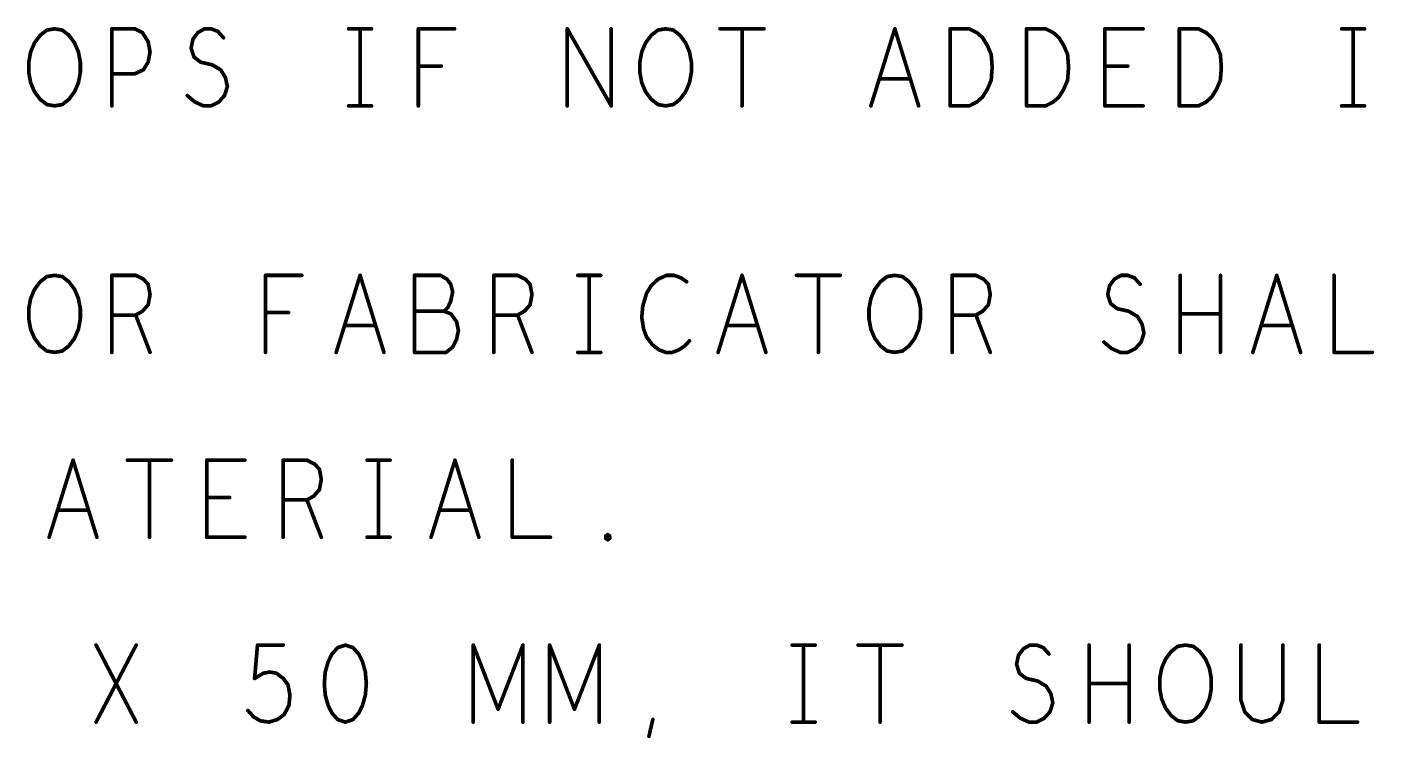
# Model space of a CAD drawing. Extents: x -18 to 16.1, y -6.6 to 15.5.
# Drawn here: x -11.736 to -9.549, y 8.502 to 9.656 of the extents above; entities that cross this region are included whole.
import ezdxf

# ---------------------------------------------------------------- set-up
doc = ezdxf.new("R2010")
doc.units = 0
doc.layers.get('0').update_dxf_attribs({"linetype": 'CONTINUOUS'})
doc.layers.add('FAB', color=13, linetype='CONTINUOUS')

# ---------------------------------------------------------------- blocks, each defined once
blk = doc.blocks.new('ROUND_1')
at = {"const_width": 0.003}
blk.add_lwpolyline([(-0.0015, 0, 1), (0.0015, 0, 1)], format="xyb", close=True, dxfattribs=at)

msp = doc.modelspace()

# ---------------------------------------------------------------- linework, layer by layer
at = {"layer": 'FAB', "const_width": 0.006}
for points in [[(-11.724, 9.6298), (-11.7147, 9.6423)], [(-11.7147, 9.6423), (-11.7038, 9.6507)], [(-11.7038, 9.6507), (-11.6914, 9.6527)], [(-11.6914, 9.6527), (-11.679, 9.6507)], [(-11.679, 9.6507), (-11.6682, 9.6423)], [(-11.6682, 9.6423), (-11.6589, 9.6298)], [(-11.5984, 9.5277), (-11.5984, 9.6527)], [(-11.5984, 9.6527), (-11.5612, 9.6527)], [(-11.5612, 9.6527), (-11.5488, 9.6465)], [(-11.5488, 9.6465), (-11.5395, 9.6319)], [(-11.4667, 9.6361), (-11.4589, 9.6465)], [(-11.4589, 9.6465), (-11.4481, 9.6527)], [(-11.4481, 9.6527), (-11.4372, 9.6527)], [(-11.4372, 9.6527), (-11.4264, 9.6486)], [(-11.4264, 9.6486), (-11.4171, 9.6382)], [(-11.214, 9.6527), (-11.1768, 9.6527)], [(-11.1954, 9.6527), (-11.1954, 9.5277)], [(-11.1009, 9.5277), (-11.1009, 9.6527)], [(-11.1009, 9.6527), (-11.042, 9.6527)], [(-10.8591, 9.5277), (-10.8591, 9.6527)], [(-10.8591, 9.6527), (-10.7878, 9.5277)], [(-10.7878, 9.5277), (-10.7878, 9.6527)], [(-10.732, 9.6298), (-10.7227, 9.6423)], [(-10.7227, 9.6423), (-10.7118, 9.6507)], [(-10.7118, 9.6507), (-10.6994, 9.6527)], [(-10.6994, 9.6527), (-10.687, 9.6507)], [(-10.687, 9.6507), (-10.6762, 9.6423)], [(-10.6762, 9.6423), (-10.6669, 9.6298)], [(-10.6111, 9.6527), (-10.5398, 9.6527)], [(-10.5754, 9.6527), (-10.5754, 9.5277)], [(-10.3662, 9.5277), (-10.3274, 9.6527)], [(-10.3274, 9.6527), (-10.2887, 9.5277)], [(-10.2375, 9.5277), (-10.2375, 9.6527)], [(-10.2375, 9.6527), (-10.2065, 9.6527)], [(-10.2065, 9.6527), (-10.1941, 9.6465)], [(-10.1941, 9.6465), (-10.1848, 9.6382)], [(-10.1135, 9.5277), (-10.1135, 9.6527)], [(-10.1135, 9.6527), (-10.0825, 9.6527)], [(-10.0825, 9.6527), (-10.0701, 9.6465)], [(-10.0701, 9.6465), (-10.0608, 9.6382)], [(-9.9864, 9.5277), (-9.9864, 9.6527)], [(-9.9864, 9.6527), (-9.9244, 9.6527)], [(-9.8655, 9.5277), (-9.8655, 9.6527)], [(-9.8655, 9.6527), (-9.8345, 9.6527)], [(-9.8345, 9.6527), (-9.8221, 9.6465)], [(-9.8221, 9.6465), (-9.8128, 9.6382)], [(-9.602, 9.6527), (-9.5648, 9.6527)], [(-9.5834, 9.6527), (-9.5834, 9.5277)], [(-11.7302, 9.6152), (-11.724, 9.6298)], [(-11.6589, 9.6298), (-11.6527, 9.6152)], [(-11.5395, 9.6319), (-11.5364, 9.6152)], [(-11.4698, 9.6215), (-11.4667, 9.6361)], [(-11.4651, 9.6069), (-11.4698, 9.6215)], [(-10.7382, 9.6152), (-10.732, 9.6298)], [(-10.6669, 9.6298), (-10.6607, 9.6152)], [(-10.1848, 9.6382), (-10.1771, 9.6257)], [(-10.1771, 9.6257), (-10.1709, 9.6111)], [(-10.0608, 9.6382), (-10.0531, 9.6257)], [(-10.0531, 9.6257), (-10.0469, 9.6111)], [(-9.8128, 9.6382), (-9.8051, 9.6257)], [(-9.8051, 9.6257), (-9.7989, 9.6111)], [(-11.7333, 9.5986), (-11.7302, 9.6152)], [(-11.7333, 9.5819), (-11.7333, 9.5986)], [(-11.6527, 9.6152), (-11.6496, 9.5986)], [(-11.6496, 9.5986), (-11.6496, 9.5819)], [(-11.5395, 9.5986), (-11.5473, 9.5861)], [(-11.5364, 9.6152), (-11.5395, 9.5986)], [(-11.4543, 9.5986), (-11.4651, 9.6069)], [(-11.4357, 9.5944), (-11.4543, 9.5986)], [(-10.7413, 9.5986), (-10.7382, 9.6152)], [(-10.7413, 9.5819), (-10.7413, 9.5986)], [(-10.6607, 9.6152), (-10.6576, 9.5986)], [(-10.6576, 9.5986), (-10.6576, 9.5819)], [(-10.1709, 9.6111), (-10.1693, 9.5902)], [(-10.0469, 9.6111), (-10.0453, 9.5902)], [(-9.7989, 9.6111), (-9.7973, 9.5902)], [(-11.7302, 9.5652), (-11.7333, 9.5819)], [(-11.6496, 9.5819), (-11.6527, 9.5652)], [(-11.5612, 9.5798), (-11.5984, 9.5798)], [(-11.5473, 9.5861), (-11.5612, 9.5798)], [(-11.4217, 9.5861), (-11.4357, 9.5944)], [(-11.414, 9.5736), (-11.4217, 9.5861)], [(-11.0637, 9.5923), (-11.1009, 9.5923)], [(-10.7382, 9.5652), (-10.7413, 9.5819)], [(-10.6576, 9.5819), (-10.6607, 9.5652)], [(-10.1693, 9.5902), (-10.1709, 9.5694)], [(-10.0453, 9.5902), (-10.0469, 9.5694)], [(-9.9492, 9.5923), (-9.9864, 9.5923)], [(-9.7973, 9.5902), (-9.7989, 9.5694)], [(-11.724, 9.5507), (-11.7302, 9.5652)], [(-11.6527, 9.5652), (-11.6589, 9.5507)], [(-11.4155, 9.5444), (-11.4109, 9.559)], [(-11.4109, 9.559), (-11.414, 9.5736)], [(-10.732, 9.5507), (-10.7382, 9.5652)], [(-10.6607, 9.5652), (-10.6669, 9.5507)], [(-10.3026, 9.5715), (-10.3522, 9.5715)], [(-10.1771, 9.5548), (-10.1848, 9.5423)], [(-10.1709, 9.5694), (-10.1771, 9.5548)], [(-10.0531, 9.5548), (-10.0608, 9.5423)], [(-10.0469, 9.5694), (-10.0531, 9.5548)], [(-9.8051, 9.5548), (-9.8128, 9.5423)], [(-9.7989, 9.5694), (-9.8051, 9.5548)], [(-11.7147, 9.5382), (-11.724, 9.5507)], [(-11.7038, 9.5298), (-11.7147, 9.5382)], [(-11.6682, 9.5382), (-11.679, 9.5298)], [(-11.6589, 9.5507), (-11.6682, 9.5382)], [(-11.476, 9.5444), (-11.4636, 9.534)], [(-11.4636, 9.534), (-11.4496, 9.5277)], [(-11.4372, 9.5277), (-11.4248, 9.534)], [(-11.4248, 9.534), (-11.4155, 9.5444)], [(-10.7227, 9.5382), (-10.732, 9.5507)], [(-10.7118, 9.5298), (-10.7227, 9.5382)], [(-10.6762, 9.5382), (-10.687, 9.5298)], [(-10.6669, 9.5507), (-10.6762, 9.5382)], [(-10.1941, 9.534), (-10.2065, 9.5277)], [(-10.1848, 9.5423), (-10.1941, 9.534)], [(-10.0701, 9.534), (-10.0825, 9.5277)], [(-10.0608, 9.5423), (-10.0701, 9.534)], [(-9.8221, 9.534), (-9.8345, 9.5277)], [(-9.8128, 9.5423), (-9.8221, 9.534)], [(-11.6914, 9.5277), (-11.7038, 9.5298)], [(-11.679, 9.5298), (-11.6914, 9.5277)], [(-11.4496, 9.5277), (-11.4372, 9.5277)], [(-11.214, 9.5277), (-11.1768, 9.5277)], [(-10.6994, 9.5277), (-10.7118, 9.5298)], [(-10.687, 9.5298), (-10.6994, 9.5277)], [(-10.2065, 9.5277), (-10.2375, 9.5277)], [(-10.0825, 9.5277), (-10.1135, 9.5277)], [(-9.9244, 9.5277), (-9.9864, 9.5277)], [(-9.8345, 9.5277), (-9.8655, 9.5277)], [(-9.602, 9.5277), (-9.5648, 9.5277)], [(-11.7147, 9.2423), (-11.7038, 9.2507)], [(-11.7038, 9.2507), (-11.6914, 9.2527)], [(-11.6914, 9.2527), (-11.679, 9.2507)], [(-11.679, 9.2507), (-11.6682, 9.2423)], [(-11.5984, 9.1277), (-11.5984, 9.2527)], [(-11.5984, 9.2527), (-11.5597, 9.2527)], [(-11.5597, 9.2527), (-11.5473, 9.2465)], [(-11.3489, 9.1277), (-11.3489, 9.2527)], [(-11.3489, 9.2527), (-11.29, 9.2527)], [(-11.2342, 9.1277), (-11.1954, 9.2527)], [(-11.1954, 9.2527), (-11.1567, 9.1277)], [(-11.0652, 9.2527), (-11.1071, 9.2527)], [(-11.1071, 9.2527), (-11.1071, 9.1277)], [(-11.0544, 9.2465), (-11.0652, 9.2527)], [(-10.9784, 9.1277), (-10.9784, 9.2527)], [(-10.9784, 9.2527), (-10.9397, 9.2527)], [(-10.9397, 9.2527), (-10.9273, 9.2465)], [(-10.842, 9.2527), (-10.8048, 9.2527)], [(-10.8234, 9.2527), (-10.8234, 9.1277)], [(-10.6979, 9.2527), (-10.7118, 9.2465)], [(-10.6855, 9.2527), (-10.6979, 9.2527)], [(-10.6746, 9.2486), (-10.6855, 9.2527)], [(-10.6653, 9.2423), (-10.6746, 9.2486)], [(-10.6142, 9.1277), (-10.5754, 9.2527)], [(-10.5754, 9.2527), (-10.5367, 9.1277)], [(-10.4871, 9.2527), (-10.4158, 9.2527)], [(-10.4514, 9.2527), (-10.4514, 9.1277)], [(-10.3507, 9.2423), (-10.3398, 9.2507)], [(-10.3398, 9.2507), (-10.3274, 9.2527)], [(-10.3274, 9.2527), (-10.315, 9.2507)], [(-10.315, 9.2507), (-10.3042, 9.2423)], [(-10.2344, 9.1277), (-10.2344, 9.2527)], [(-10.2344, 9.2527), (-10.1957, 9.2527)], [(-10.1957, 9.2527), (-10.1833, 9.2465)], [(-9.9709, 9.2465), (-9.9601, 9.2527)], [(-9.9601, 9.2527), (-9.9492, 9.2527)], [(-9.9492, 9.2527), (-9.9384, 9.2486)], [(-9.9384, 9.2486), (-9.9291, 9.2382)], [(-9.864, 9.1277), (-9.864, 9.2527)], [(-9.7989, 9.2527), (-9.7989, 9.1277)], [(-9.7462, 9.1277), (-9.7074, 9.2527)], [(-9.7074, 9.2527), (-9.6687, 9.1277)], [(-9.6144, 9.2527), (-9.6144, 9.1277)], [(-11.7302, 9.2152), (-11.724, 9.2298)], [(-11.724, 9.2298), (-11.7147, 9.2423)], [(-11.6682, 9.2423), (-11.6589, 9.2298)], [(-11.6589, 9.2298), (-11.6527, 9.2152)], [(-11.5473, 9.2465), (-11.5395, 9.2382)], [(-11.5395, 9.2382), (-11.5364, 9.2215)], [(-11.0482, 9.2382), (-11.0544, 9.2465)], [(-11.0451, 9.2257), (-11.0482, 9.2382)], [(-11.0482, 9.2111), (-11.0451, 9.2257)], [(-10.9273, 9.2465), (-10.9195, 9.2382)], [(-10.9195, 9.2382), (-10.9164, 9.2215)], [(-10.7227, 9.2361), (-10.7304, 9.2236)], [(-10.7118, 9.2465), (-10.7227, 9.2361)], [(-10.3662, 9.2152), (-10.36, 9.2298)], [(-10.36, 9.2298), (-10.3507, 9.2423)], [(-10.3042, 9.2423), (-10.2949, 9.2298)], [(-10.2949, 9.2298), (-10.2887, 9.2152)], [(-10.1833, 9.2465), (-10.1755, 9.2382)], [(-10.1755, 9.2382), (-10.1724, 9.2215)], [(-9.9818, 9.2215), (-9.9787, 9.2361)], [(-9.9787, 9.2361), (-9.9709, 9.2465)], [(-11.7333, 9.1986), (-11.7302, 9.2152)], [(-11.6527, 9.2152), (-11.6496, 9.1986)], [(-11.5395, 9.2048), (-11.5488, 9.1944)], [(-11.5364, 9.2215), (-11.5395, 9.2048)], [(-11.0528, 9.2007), (-11.0482, 9.2111)], [(-10.9195, 9.2048), (-10.9288, 9.1944)], [(-10.9164, 9.2215), (-10.9195, 9.2048)], [(-10.7304, 9.2236), (-10.7366, 9.2027)], [(-10.3693, 9.1986), (-10.3662, 9.2152)], [(-10.2887, 9.2152), (-10.2856, 9.1986)], [(-10.1755, 9.2048), (-10.1848, 9.1944)], [(-10.1724, 9.2215), (-10.1755, 9.2048)], [(-9.9771, 9.2069), (-9.9818, 9.2215)], [(-9.9663, 9.1986), (-9.9771, 9.2069)], [(-11.7333, 9.1819), (-11.7333, 9.1986)], [(-11.7302, 9.1652), (-11.7333, 9.1819)], [(-11.6496, 9.1819), (-11.6527, 9.1652)], [(-11.6496, 9.1986), (-11.6496, 9.1819)], [(-11.5597, 9.1882), (-11.5984, 9.1882)], [(-11.5488, 9.1944), (-11.5597, 9.1882)], [(-11.5597, 9.1882), (-11.5364, 9.1277)], [(-11.3117, 9.1923), (-11.3489, 9.1923)], [(-11.059, 9.1944), (-11.1071, 9.1944)], [(-11.059, 9.1944), (-11.0528, 9.2007)], [(-11.0482, 9.1902), (-11.059, 9.1944)], [(-11.0389, 9.1777), (-11.0482, 9.1902)], [(-10.9397, 9.1882), (-10.9784, 9.1882)], [(-10.9288, 9.1944), (-10.9397, 9.1882)], [(-10.9397, 9.1882), (-10.9164, 9.1277)], [(-10.7366, 9.2027), (-10.7382, 9.184)], [(-10.7382, 9.184), (-10.7351, 9.1652)], [(-10.3693, 9.1819), (-10.3693, 9.1986)], [(-10.3662, 9.1652), (-10.3693, 9.1819)], [(-10.2856, 9.1819), (-10.2887, 9.1652)], [(-10.2856, 9.1986), (-10.2856, 9.1819)], [(-10.1957, 9.1882), (-10.2344, 9.1882)], [(-10.1848, 9.1944), (-10.1957, 9.1882)], [(-10.1957, 9.1882), (-10.1724, 9.1277)], [(-9.9477, 9.1944), (-9.9663, 9.1986)], [(-9.9337, 9.1861), (-9.9477, 9.1944)], [(-9.926, 9.1736), (-9.9337, 9.1861)], [(-9.7989, 9.1902), (-9.864, 9.1902)], [(-11.724, 9.1507), (-11.7302, 9.1652)], [(-11.6527, 9.1652), (-11.6589, 9.1507)], [(-11.1706, 9.1715), (-11.2202, 9.1715)], [(-11.0358, 9.1632), (-11.0389, 9.1777)], [(-11.0389, 9.1486), (-11.0358, 9.1632)], [(-10.7351, 9.1652), (-10.7304, 9.1527)], [(-10.5506, 9.1715), (-10.6002, 9.1715)], [(-10.36, 9.1507), (-10.3662, 9.1652)], [(-10.2887, 9.1652), (-10.2949, 9.1507)], [(-9.9229, 9.159), (-9.926, 9.1736)], [(-9.6826, 9.1715), (-9.7322, 9.1715)], [(-11.7147, 9.1382), (-11.724, 9.1507)], [(-11.7038, 9.1298), (-11.7147, 9.1382)], [(-11.6682, 9.1382), (-11.679, 9.1298)], [(-11.6589, 9.1507), (-11.6682, 9.1382)], [(-11.0451, 9.1361), (-11.0389, 9.1486)], [(-10.7304, 9.1527), (-10.7211, 9.1402)], [(-10.7211, 9.1402), (-10.7103, 9.1319)], [(-10.6777, 9.1319), (-10.6684, 9.1382)], [(-10.6684, 9.1382), (-10.6607, 9.1465)], [(-10.3507, 9.1382), (-10.36, 9.1507)], [(-10.3398, 9.1298), (-10.3507, 9.1382)], [(-10.3042, 9.1382), (-10.315, 9.1298)], [(-10.2949, 9.1507), (-10.3042, 9.1382)], [(-9.988, 9.1444), (-9.9756, 9.134)], [(-9.9368, 9.134), (-9.9275, 9.1444)], [(-9.9275, 9.1444), (-9.9229, 9.159)], [(-11.6914, 9.1277), (-11.7038, 9.1298)], [(-11.679, 9.1298), (-11.6914, 9.1277)], [(-11.1071, 9.1277), (-11.0559, 9.1277)], [(-11.0559, 9.1277), (-11.0451, 9.1361)], [(-10.842, 9.1277), (-10.8048, 9.1277)], [(-10.7103, 9.1319), (-10.6994, 9.1277)], [(-10.6994, 9.1277), (-10.6886, 9.1277)], [(-10.6886, 9.1277), (-10.6777, 9.1319)], [(-10.3274, 9.1277), (-10.3398, 9.1298)], [(-10.315, 9.1298), (-10.3274, 9.1277)], [(-9.9756, 9.134), (-9.9616, 9.1277)], [(-9.9616, 9.1277), (-9.9492, 9.1277)], [(-9.9492, 9.1277), (-9.9368, 9.134)], [(-9.6144, 9.1277), (-9.5524, 9.1277)], [(-11.7002, 8.8277), (-11.6614, 8.9527)], [(-11.6614, 8.9527), (-11.6227, 8.8277)], [(-11.5731, 8.9527), (-11.5018, 8.9527)], [(-11.5374, 8.9527), (-11.5374, 8.8277)], [(-11.4444, 8.8277), (-11.4444, 8.9527)], [(-11.4444, 8.9527), (-11.3824, 8.9527)], [(-11.3204, 8.8277), (-11.3204, 8.9527)], [(-11.3204, 8.9527), (-11.2817, 8.9527)], [(-11.2817, 8.9527), (-11.2693, 8.9465)], [(-11.2693, 8.9465), (-11.2615, 8.9382)], [(-11.184, 8.9527), (-11.1468, 8.9527)], [(-11.1654, 8.9527), (-11.1654, 8.8277)], [(-11.0802, 8.8277), (-11.0414, 8.9527)], [(-11.0414, 8.9527), (-11.0027, 8.8277)], [(-10.9484, 8.9527), (-10.9484, 8.8277)], [(-11.2615, 8.9382), (-11.2584, 8.9215)], [(-11.2584, 8.9215), (-11.2615, 8.9048)], [(-11.2615, 8.9048), (-11.2708, 8.8944)], [(-11.4072, 8.8923), (-11.4444, 8.8923)], [(-11.2817, 8.8882), (-11.3204, 8.8882)], [(-11.2708, 8.8944), (-11.2817, 8.8882)], [(-11.2817, 8.8882), (-11.2584, 8.8277)], [(-11.6366, 8.8715), (-11.6862, 8.8715)], [(-11.0166, 8.8715), (-11.0662, 8.8715)], [(-10.7965, 8.8298), (-10.7934, 8.8319)], [(-10.7934, 8.8319), (-10.7903, 8.8298)], [(-11.3824, 8.8277), (-11.4444, 8.8277)], [(-11.184, 8.8277), (-11.1468, 8.8277)], [(-10.9484, 8.8277), (-10.8864, 8.8277)], [(-10.7965, 8.8257), (-10.7965, 8.8298)], [(-10.7934, 8.8236), (-10.7965, 8.8257)], [(-10.7903, 8.8257), (-10.7934, 8.8236)], [(-10.7903, 8.8298), (-10.7903, 8.8257)], [(-11.624, 8.5277), (-11.5589, 8.6527)], [(-11.624, 8.6527), (-11.5589, 8.5277)], [(-11.3667, 8.5986), (-11.362, 8.6527)], [(-11.362, 8.6527), (-11.3202, 8.6527)], [(-11.2411, 8.6382), (-11.2473, 8.6257)], [(-11.2318, 8.6486), (-11.2411, 8.6382)], [(-11.2194, 8.6527), (-11.2318, 8.6486)], [(-11.207, 8.6486), (-11.2194, 8.6527)], [(-11.1977, 8.6382), (-11.207, 8.6486)], [(-11.1915, 8.6257), (-11.1977, 8.6382)], [(-11.0117, 8.5277), (-11.0117, 8.6527)], [(-11.0117, 8.6527), (-10.9714, 8.5486)], [(-10.9714, 8.5486), (-10.9311, 8.6527)], [(-10.9311, 8.6527), (-10.9311, 8.5277)], [(-10.8877, 8.5277), (-10.8877, 8.6527)], [(-10.8877, 8.6527), (-10.8474, 8.5486)], [(-10.8474, 8.5486), (-10.8071, 8.6527)], [(-10.8071, 8.6527), (-10.8071, 8.5277)], [(-10.494, 8.6527), (-10.4568, 8.6527)], [(-10.4754, 8.6527), (-10.4754, 8.5277)], [(-10.3871, 8.6527), (-10.3158, 8.6527)], [(-10.3514, 8.6527), (-10.3514, 8.5277)], [(-10.1298, 8.6215), (-10.1267, 8.6361)], [(-10.1267, 8.6361), (-10.1189, 8.6465)], [(-10.1189, 8.6465), (-10.1081, 8.6527)], [(-10.1081, 8.6527), (-10.0972, 8.6527)], [(-10.0972, 8.6527), (-10.0864, 8.6486)], [(-10.0864, 8.6486), (-10.0771, 8.6382)], [(-10.012, 8.5277), (-10.012, 8.6527)], [(-9.9469, 8.6527), (-9.9469, 8.5277)], [(-9.888, 8.6298), (-9.8787, 8.6423)], [(-9.8787, 8.6423), (-9.8678, 8.6507)], [(-9.8678, 8.6507), (-9.8554, 8.6527)], [(-9.8554, 8.6527), (-9.843, 8.6507)], [(-9.843, 8.6507), (-9.8322, 8.6423)], [(-9.8322, 8.6423), (-9.8229, 8.6298)], [(-9.7655, 8.6527), (-9.7655, 8.5632)], [(-9.6973, 8.5632), (-9.6973, 8.6527)], [(-9.6384, 8.6527), (-9.6384, 8.5277)], [(-11.2473, 8.6257), (-11.252, 8.609)], [(-11.1869, 8.609), (-11.1915, 8.6257)], [(-10.1251, 8.6069), (-10.1298, 8.6215)], [(-9.8973, 8.5986), (-9.8942, 8.6152)], [(-9.8942, 8.6152), (-9.888, 8.6298)], [(-9.8229, 8.6298), (-9.8167, 8.6152)], [(-9.8167, 8.6152), (-9.8136, 8.5986)], [(-11.3527, 8.6069), (-11.3667, 8.5986)], [(-11.3419, 8.609), (-11.3527, 8.6069)], [(-11.331, 8.6069), (-11.3419, 8.609)], [(-11.3202, 8.5986), (-11.331, 8.6069)], [(-11.3124, 8.5882), (-11.3202, 8.5986)], [(-11.252, 8.609), (-11.2535, 8.5902)], [(-11.1853, 8.5902), (-11.1869, 8.609)], [(-10.1143, 8.5986), (-10.1251, 8.6069)], [(-10.0957, 8.5944), (-10.1143, 8.5986)], [(-10.0817, 8.5861), (-10.0957, 8.5944)], [(-9.8973, 8.5819), (-9.8973, 8.5986)], [(-9.8136, 8.5986), (-9.8136, 8.5819)], [(-11.3093, 8.5715), (-11.3124, 8.5882)], [(-11.3109, 8.5548), (-11.3093, 8.5715)], [(-11.2535, 8.5902), (-11.252, 8.5715)], [(-11.252, 8.5715), (-11.2473, 8.5548)], [(-11.1915, 8.5548), (-11.1869, 8.5715)], [(-11.1869, 8.5715), (-11.1853, 8.5902)], [(-10.074, 8.5736), (-10.0817, 8.5861)], [(-10.0709, 8.559), (-10.074, 8.5736)], [(-9.9469, 8.5902), (-10.012, 8.5902)], [(-9.8942, 8.5652), (-9.8973, 8.5819)], [(-9.8136, 8.5819), (-9.8167, 8.5652)], [(-11.3186, 8.5402), (-11.3109, 8.5548)], [(-11.2473, 8.5548), (-11.2411, 8.5423)], [(-11.1977, 8.5423), (-11.1915, 8.5548)], [(-10.0755, 8.5444), (-10.0709, 8.559)], [(-9.888, 8.5507), (-9.8942, 8.5652)], [(-9.8787, 8.5382), (-9.888, 8.5507)], [(-9.8229, 8.5507), (-9.8322, 8.5382)], [(-9.8167, 8.5652), (-9.8229, 8.5507)], [(-9.7655, 8.5632), (-9.7593, 8.5444)], [(-9.7035, 8.5444), (-9.6973, 8.5632)], [(-11.3775, 8.5465), (-11.3682, 8.5361)], [(-11.3682, 8.5361), (-11.3574, 8.5298)], [(-11.3574, 8.5298), (-11.3434, 8.5277)], [(-11.3434, 8.5277), (-11.3295, 8.5319)], [(-11.3295, 8.5319), (-11.3186, 8.5402)], [(-11.2411, 8.5423), (-11.2318, 8.5319)], [(-11.2318, 8.5319), (-11.2194, 8.5277)], [(-11.2194, 8.5277), (-11.207, 8.5319)], [(-11.207, 8.5319), (-11.1977, 8.5423)], [(-10.7265, 8.5048), (-10.7203, 8.5319)], [(-10.494, 8.5277), (-10.4568, 8.5277)], [(-10.136, 8.5444), (-10.1236, 8.534)], [(-10.1236, 8.534), (-10.1096, 8.5277)], [(-10.1096, 8.5277), (-10.0972, 8.5277)], [(-10.0972, 8.5277), (-10.0848, 8.534)], [(-10.0848, 8.534), (-10.0755, 8.5444)], [(-9.8678, 8.5298), (-9.8787, 8.5382)], [(-9.8554, 8.5277), (-9.8678, 8.5298)], [(-9.843, 8.5298), (-9.8554, 8.5277)], [(-9.8322, 8.5382), (-9.843, 8.5298)], [(-9.7593, 8.5444), (-9.7469, 8.5319)], [(-9.7469, 8.5319), (-9.7314, 8.5277)], [(-9.7314, 8.5277), (-9.7159, 8.5319)], [(-9.7159, 8.5319), (-9.7035, 8.5444)], [(-9.6384, 8.5277), (-9.5764, 8.5277)]]:
    msp.add_lwpolyline(points, dxfattribs=at)

# ---------------------------------------------------------------- block references
at = {"layer": 'FAB'}
for p in [(-11.7147, 9.6423), (-11.7147, 9.6423), (-11.7038, 9.6507), (-11.7038, 9.6507), (-11.6914, 9.6527), (-11.6914, 9.6527), (-11.679, 9.6507), (-11.679, 9.6507), (-11.6682, 9.6423), (-11.6682, 9.6423), (-11.5984, 9.6527), (-11.5984, 9.6527), (-11.5612, 9.6527), (-11.5612, 9.6527), (-11.5488, 9.6465), (-11.5488, 9.6465), (-11.4589, 9.6465), (-11.4589, 9.6465), (-11.4481, 9.6527), (-11.4481, 9.6527), (-11.4372, 9.6527), (-11.4372, 9.6527), (-11.4264, 9.6486), (-11.4264, 9.6486), (-11.214, 9.6527), (-11.1954, 9.6527), (-11.1768, 9.6527), (-11.1009, 9.6527), (-11.1009, 9.6527), (-11.042, 9.6527), (-10.8591, 9.6527), (-10.8591, 9.6527), (-10.7878, 9.6527), (-10.7227, 9.6423), (-10.7227, 9.6423), (-10.7118, 9.6507), (-10.7118, 9.6507), (-10.6994, 9.6527), (-10.6994, 9.6527), (-10.687, 9.6507), (-10.687, 9.6507), (-10.6762, 9.6423), (-10.6762, 9.6423), (-10.6111, 9.6527), (-10.5754, 9.6527), (-10.5398, 9.6527), (-10.3274, 9.6527), (-10.3274, 9.6527), (-10.2375, 9.6527), (-10.2375, 9.6527), (-10.2065, 9.6527), (-10.2065, 9.6527), (-10.1941, 9.6465), (-10.1941, 9.6465), (-10.1135, 9.6527), (-10.1135, 9.6527), (-10.0825, 9.6527), (-10.0825, 9.6527), (-10.0701, 9.6465), (-10.0701, 9.6465), (-9.9864, 9.6527), (-9.9864, 9.6527), (-9.9244, 9.6527), (-9.8655, 9.6527), (-9.8655, 9.6527), (-9.8345, 9.6527), (-9.8345, 9.6527), (-9.8221, 9.6465), (-9.8221, 9.6465), (-9.602, 9.6527), (-9.5834, 9.6527), (-9.5648, 9.6527), (-11.724, 9.6298), (-11.724, 9.6298), (-11.6589, 9.6298), (-11.6589, 9.6298), (-11.5395, 9.6319), (-11.5395, 9.6319), (-11.4698, 9.6215), (-11.4698, 9.6215), (-11.4667, 9.6361), (-11.4667, 9.6361), (-11.4171, 9.6382), (-10.732, 9.6298), (-10.732, 9.6298), (-10.6669, 9.6298), (-10.6669, 9.6298), (-10.1848, 9.6382), (-10.1848, 9.6382), (-10.1771, 9.6257), (-10.1771, 9.6257), (-10.0608, 9.6382), (-10.0608, 9.6382), (-10.0531, 9.6257), (-10.0531, 9.6257), (-9.8128, 9.6382), (-9.8128, 9.6382), (-9.8051, 9.6257), (-9.8051, 9.6257), (-11.7333, 9.5986), (-11.7333, 9.5986), (-11.7302, 9.6152), (-11.7302, 9.6152), (-11.6527, 9.6152), (-11.6527, 9.6152), (-11.6496, 9.5986), (-11.6496, 9.5986), (-11.5395, 9.5986), (-11.5395, 9.5986), (-11.5364, 9.6152), (-11.5364, 9.6152), (-11.4651, 9.6069), (-11.4651, 9.6069), (-11.4543, 9.5986), (-11.4543, 9.5986), (-10.7413, 9.5986), (-10.7413, 9.5986), (-10.7382, 9.6152), (-10.7382, 9.6152), (-10.6607, 9.6152), (-10.6607, 9.6152), (-10.6576, 9.5986), (-10.6576, 9.5986), (-10.1709, 9.6111), (-10.1709, 9.6111), (-10.0469, 9.6111), (-10.0469, 9.6111), (-9.7989, 9.6111), (-9.7989, 9.6111), (-11.7333, 9.5819), (-11.7333, 9.5819), (-11.6496, 9.5819), (-11.6496, 9.5819), (-11.5984, 9.5798), (-11.5612, 9.5798), (-11.5612, 9.5798), (-11.5473, 9.5861), (-11.5473, 9.5861), (-11.4357, 9.5944), (-11.4357, 9.5944), (-11.4217, 9.5861), (-11.4217, 9.5861), (-11.1009, 9.5923), (-11.0637, 9.5923), (-10.7413, 9.5819), (-10.7413, 9.5819), (-10.6576, 9.5819), (-10.6576, 9.5819), (-10.1693, 9.5902), (-10.1693, 9.5902), (-10.0453, 9.5902), (-10.0453, 9.5902), (-9.9864, 9.5923), (-9.9492, 9.5923), (-9.7973, 9.5902), (-9.7973, 9.5902), (-11.7302, 9.5652), (-11.7302, 9.5652), (-11.6527, 9.5652), (-11.6527, 9.5652), (-11.414, 9.5736), (-11.414, 9.5736), (-11.4109, 9.559), (-11.4109, 9.559), (-10.7382, 9.5652), (-10.7382, 9.5652), (-10.6607, 9.5652), (-10.6607, 9.5652), (-10.3522, 9.5715), (-10.3026, 9.5715), (-10.1771, 9.5548), (-10.1771, 9.5548), (-10.1709, 9.5694), (-10.1709, 9.5694), (-10.0531, 9.5548), (-10.0531, 9.5548), (-10.0469, 9.5694), (-10.0469, 9.5694), (-9.8051, 9.5548), (-9.8051, 9.5548), (-9.7989, 9.5694), (-9.7989, 9.5694), (-11.724, 9.5507), (-11.724, 9.5507), (-11.7147, 9.5382), (-11.7147, 9.5382), (-11.6682, 9.5382), (-11.6682, 9.5382), (-11.6589, 9.5507), (-11.6589, 9.5507), (-11.476, 9.5444), (-11.4636, 9.534), (-11.4636, 9.534), (-11.4248, 9.534), (-11.4248, 9.534), (-11.4155, 9.5444), (-11.4155, 9.5444), (-10.732, 9.5507), (-10.732, 9.5507), (-10.7227, 9.5382), (-10.7227, 9.5382), (-10.6762, 9.5382), (-10.6762, 9.5382), (-10.6669, 9.5507), (-10.6669, 9.5507), (-10.1941, 9.534), (-10.1941, 9.534), (-10.1848, 9.5423), (-10.1848, 9.5423), (-10.0701, 9.534), (-10.0701, 9.534), (-10.0608, 9.5423), (-10.0608, 9.5423), (-9.8221, 9.534), (-9.8221, 9.534), (-9.8128, 9.5423), (-9.8128, 9.5423), (-11.7038, 9.5298), (-11.7038, 9.5298), (-11.6914, 9.5277), (-11.6914, 9.5277), (-11.679, 9.5298), (-11.679, 9.5298), (-11.5984, 9.5277), (-11.4496, 9.5277), (-11.4496, 9.5277), (-11.4372, 9.5277), (-11.4372, 9.5277), (-11.214, 9.5277), (-11.1954, 9.5277), (-11.1768, 9.5277), (-11.1009, 9.5277), (-10.8591, 9.5277), (-10.7878, 9.5277), (-10.7878, 9.5277), (-10.7118, 9.5298), (-10.7118, 9.5298), (-10.6994, 9.5277), (-10.6994, 9.5277), (-10.687, 9.5298), (-10.687, 9.5298), (-10.5754, 9.5277), (-10.3662, 9.5277), (-10.2887, 9.5277), (-10.2375, 9.5277), (-10.2375, 9.5277), (-10.2065, 9.5277), (-10.2065, 9.5277), (-10.1135, 9.5277), (-10.1135, 9.5277), (-10.0825, 9.5277), (-10.0825, 9.5277), (-9.9864, 9.5277), (-9.9864, 9.5277), (-9.9244, 9.5277), (-9.8655, 9.5277), (-9.8655, 9.5277), (-9.8345, 9.5277), (-9.8345, 9.5277), (-9.602, 9.5277), (-9.5834, 9.5277), (-9.5648, 9.5277), (-11.7038, 9.2507), (-11.7038, 9.2507), (-11.6914, 9.2527), (-11.6914, 9.2527), (-11.679, 9.2507), (-11.679, 9.2507), (-11.5984, 9.2527), (-11.5984, 9.2527), (-11.5597, 9.2527), (-11.5597, 9.2527), (-11.3489, 9.2527), (-11.3489, 9.2527), (-11.29, 9.2527), (-11.1954, 9.2527), (-11.1954, 9.2527), (-11.1071, 9.2527), (-11.1071, 9.2527), (-11.0652, 9.2527), (-11.0652, 9.2527), (-10.9784, 9.2527), (-10.9784, 9.2527), (-10.9397, 9.2527), (-10.9397, 9.2527), (-10.842, 9.2527), (-10.8234, 9.2527), (-10.8048, 9.2527), (-10.6979, 9.2527), (-10.6979, 9.2527), (-10.6855, 9.2527), (-10.6855, 9.2527), (-10.6746, 9.2486), (-10.6746, 9.2486), (-10.5754, 9.2527), (-10.5754, 9.2527), (-10.4871, 9.2527), (-10.4514, 9.2527), (-10.4158, 9.2527), (-10.3398, 9.2507), (-10.3398, 9.2507), (-10.3274, 9.2527), (-10.3274, 9.2527), (-10.315, 9.2507), (-10.315, 9.2507), (-10.2344, 9.2527), (-10.2344, 9.2527), (-10.1957, 9.2527), (-10.1957, 9.2527), (-9.9601, 9.2527), (-9.9601, 9.2527), (-9.9492, 9.2527), (-9.9492, 9.2527), (-9.9384, 9.2486), (-9.9384, 9.2486), (-9.864, 9.2527), (-9.7989, 9.2527), (-9.7074, 9.2527), (-9.7074, 9.2527), (-9.6144, 9.2527), (-11.724, 9.2298), (-11.724, 9.2298), (-11.7147, 9.2423), (-11.7147, 9.2423), (-11.6682, 9.2423), (-11.6682, 9.2423), (-11.6589, 9.2298), (-11.6589, 9.2298), (-11.5473, 9.2465), (-11.5473, 9.2465), (-11.5395, 9.2382), (-11.5395, 9.2382), (-11.0544, 9.2465), (-11.0544, 9.2465), (-11.0482, 9.2382), (-11.0482, 9.2382), (-11.0451, 9.2257), (-11.0451, 9.2257), (-10.9273, 9.2465), (-10.9273, 9.2465), (-10.9195, 9.2382), (-10.9195, 9.2382), (-10.7227, 9.2361), (-10.7227, 9.2361), (-10.7118, 9.2465), (-10.7118, 9.2465), (-10.6653, 9.2423), (-10.36, 9.2298), (-10.36, 9.2298), (-10.3507, 9.2423), (-10.3507, 9.2423), (-10.3042, 9.2423), (-10.3042, 9.2423), (-10.2949, 9.2298), (-10.2949, 9.2298), (-10.1833, 9.2465), (-10.1833, 9.2465), (-10.1755, 9.2382), (-10.1755, 9.2382), (-9.9787, 9.2361), (-9.9787, 9.2361), (-9.9709, 9.2465), (-9.9709, 9.2465), (-9.9291, 9.2382), (-11.7302, 9.2152), (-11.7302, 9.2152), (-11.6527, 9.2152), (-11.6527, 9.2152), (-11.5395, 9.2048), (-11.5395, 9.2048), (-11.5364, 9.2215), (-11.5364, 9.2215), (-11.0482, 9.2111), (-11.0482, 9.2111), (-10.9195, 9.2048), (-10.9195, 9.2048), (-10.9164, 9.2215), (-10.9164, 9.2215), (-10.7304, 9.2236), (-10.7304, 9.2236), (-10.3662, 9.2152), (-10.3662, 9.2152), (-10.2887, 9.2152), (-10.2887, 9.2152), (-10.1755, 9.2048), (-10.1755, 9.2048), (-10.1724, 9.2215), (-10.1724, 9.2215), (-9.9818, 9.2215), (-9.9818, 9.2215), (-9.9771, 9.2069), (-9.9771, 9.2069), (-11.7333, 9.1986), (-11.7333, 9.1986), (-11.7333, 9.1819), (-11.7333, 9.1819), (-11.6496, 9.1986), (-11.6496, 9.1986), (-11.6496, 9.1819), (-11.6496, 9.1819), (-11.5984, 9.1882), (-11.5597, 9.1882), (-11.5597, 9.1882), (-11.5597, 9.1882), (-11.5488, 9.1944), (-11.5488, 9.1944), (-11.3489, 9.1923), (-11.3117, 9.1923), (-11.1071, 9.1944), (-11.059, 9.1944), (-11.059, 9.1944), (-11.059, 9.1944), (-11.0528, 9.2007), (-11.0528, 9.2007), (-11.0482, 9.1902), (-11.0482, 9.1902), (-10.9784, 9.1882), (-10.9397, 9.1882), (-10.9397, 9.1882), (-10.9397, 9.1882), (-10.9288, 9.1944), (-10.9288, 9.1944), (-10.7382, 9.184), (-10.7382, 9.184), (-10.7366, 9.2027), (-10.7366, 9.2027), (-10.3693, 9.1986), (-10.3693, 9.1986), (-10.3693, 9.1819), (-10.3693, 9.1819), (-10.2856, 9.1986), (-10.2856, 9.1986), (-10.2856, 9.1819), (-10.2856, 9.1819), (-10.2344, 9.1882), (-10.1957, 9.1882), (-10.1957, 9.1882), (-10.1957, 9.1882), (-10.1848, 9.1944), (-10.1848, 9.1944), (-9.9663, 9.1986), (-9.9663, 9.1986), (-9.9477, 9.1944), (-9.9477, 9.1944), (-9.9337, 9.1861), (-9.9337, 9.1861), (-9.864, 9.1902), (-9.7989, 9.1902), (-11.7302, 9.1652), (-11.7302, 9.1652), (-11.6527, 9.1652), (-11.6527, 9.1652), (-11.2202, 9.1715), (-11.1706, 9.1715), (-11.0389, 9.1777), (-11.0389, 9.1777), (-11.0358, 9.1632), (-11.0358, 9.1632), (-10.7351, 9.1652), (-10.7351, 9.1652), (-10.6002, 9.1715), (-10.5506, 9.1715), (-10.3662, 9.1652), (-10.3662, 9.1652), (-10.2887, 9.1652), (-10.2887, 9.1652), (-9.926, 9.1736), (-9.926, 9.1736), (-9.7322, 9.1715), (-9.6826, 9.1715), (-11.724, 9.1507), (-11.724, 9.1507), (-11.7147, 9.1382), (-11.7147, 9.1382), (-11.6682, 9.1382), (-11.6682, 9.1382), (-11.6589, 9.1507), (-11.6589, 9.1507), (-11.0389, 9.1486), (-11.0389, 9.1486), (-10.7304, 9.1527), (-10.7304, 9.1527), (-10.7211, 9.1402), (-10.7211, 9.1402), (-10.6684, 9.1382), (-10.6684, 9.1382), (-10.6607, 9.1465), (-10.36, 9.1507), (-10.36, 9.1507), (-10.3507, 9.1382), (-10.3507, 9.1382), (-10.3042, 9.1382), (-10.3042, 9.1382), (-10.2949, 9.1507), (-10.2949, 9.1507), (-9.988, 9.1444), (-9.9275, 9.1444), (-9.9275, 9.1444), (-9.9229, 9.159), (-9.9229, 9.159), (-11.7038, 9.1298), (-11.7038, 9.1298), (-11.6914, 9.1277), (-11.6914, 9.1277), (-11.679, 9.1298), (-11.679, 9.1298), (-11.5984, 9.1277), (-11.5364, 9.1277), (-11.3489, 9.1277), (-11.2342, 9.1277), (-11.1567, 9.1277), (-11.1071, 9.1277), (-11.1071, 9.1277), (-11.0559, 9.1277), (-11.0559, 9.1277), (-11.0451, 9.1361), (-11.0451, 9.1361), (-10.9784, 9.1277), (-10.9164, 9.1277), (-10.842, 9.1277), (-10.8234, 9.1277), (-10.8048, 9.1277), (-10.7103, 9.1319), (-10.7103, 9.1319), (-10.6994, 9.1277), (-10.6994, 9.1277), (-10.6886, 9.1277), (-10.6886, 9.1277), (-10.6777, 9.1319), (-10.6777, 9.1319), (-10.6142, 9.1277), (-10.5367, 9.1277), (-10.4514, 9.1277), (-10.3398, 9.1298), (-10.3398, 9.1298), (-10.3274, 9.1277), (-10.3274, 9.1277), (-10.315, 9.1298), (-10.315, 9.1298), (-10.2344, 9.1277), (-10.1724, 9.1277), (-9.9756, 9.134), (-9.9756, 9.134), (-9.9616, 9.1277), (-9.9616, 9.1277), (-9.9492, 9.1277), (-9.9492, 9.1277), (-9.9368, 9.134), (-9.9368, 9.134), (-9.864, 9.1277), (-9.7989, 9.1277), (-9.7462, 9.1277), (-9.6687, 9.1277), (-9.6144, 9.1277), (-9.6144, 9.1277), (-9.5524, 9.1277), (-11.6614, 8.9527), (-11.6614, 8.9527), (-11.5731, 8.9527), (-11.5374, 8.9527), (-11.5018, 8.9527), (-11.4444, 8.9527), (-11.4444, 8.9527), (-11.3824, 8.9527), (-11.3204, 8.9527), (-11.3204, 8.9527), (-11.2817, 8.9527), (-11.2817, 8.9527), (-11.2693, 8.9465), (-11.2693, 8.9465), (-11.184, 8.9527), (-11.1654, 8.9527), (-11.1468, 8.9527), (-11.0414, 8.9527), (-11.0414, 8.9527), (-10.9484, 8.9527), (-11.2615, 8.9382), (-11.2615, 8.9382), (-11.2584, 8.9215), (-11.2584, 8.9215), (-11.2615, 8.9048), (-11.2615, 8.9048), (-11.4444, 8.8923), (-11.4072, 8.8923), (-11.3204, 8.8882), (-11.2817, 8.8882), (-11.2817, 8.8882), (-11.2817, 8.8882), (-11.2708, 8.8944), (-11.2708, 8.8944), (-11.6862, 8.8715), (-11.6366, 8.8715), (-11.0662, 8.8715), (-11.0166, 8.8715), (-10.7934, 8.8319), (-10.7934, 8.8319), (-11.7002, 8.8277), (-11.6227, 8.8277), (-11.5374, 8.8277), (-11.4444, 8.8277), (-11.4444, 8.8277), (-11.3824, 8.8277), (-11.3204, 8.8277), (-11.2584, 8.8277), (-11.184, 8.8277), (-11.1654, 8.8277), (-11.1468, 8.8277), (-11.0802, 8.8277), (-11.0027, 8.8277), (-10.9484, 8.8277), (-10.9484, 8.8277), (-10.8864, 8.8277), (-10.7965, 8.8298), (-10.7965, 8.8298), (-10.7965, 8.8257), (-10.7965, 8.8257), (-10.7934, 8.8236), (-10.7934, 8.8236), (-10.7903, 8.8298), (-10.7903, 8.8298), (-10.7903, 8.8257), (-10.7903, 8.8257), (-11.624, 8.6527), (-11.5589, 8.6527), (-11.362, 8.6527), (-11.362, 8.6527), (-11.3202, 8.6527), (-11.2411, 8.6382), (-11.2411, 8.6382), (-11.2318, 8.6486), (-11.2318, 8.6486), (-11.2194, 8.6527), (-11.2194, 8.6527), (-11.207, 8.6486), (-11.207, 8.6486), (-11.1977, 8.6382), (-11.1977, 8.6382), (-11.0117, 8.6527), (-11.0117, 8.6527), (-10.9311, 8.6527), (-10.9311, 8.6527), (-10.8877, 8.6527), (-10.8877, 8.6527), (-10.8071, 8.6527), (-10.8071, 8.6527), (-10.494, 8.6527), (-10.4754, 8.6527), (-10.4568, 8.6527), (-10.3871, 8.6527), (-10.3514, 8.6527), (-10.3158, 8.6527), (-10.1267, 8.6361), (-10.1267, 8.6361), (-10.1189, 8.6465), (-10.1189, 8.6465), (-10.1081, 8.6527), (-10.1081, 8.6527), (-10.0972, 8.6527), (-10.0972, 8.6527), (-10.0864, 8.6486), (-10.0864, 8.6486), (-10.0771, 8.6382), (-10.012, 8.6527), (-9.9469, 8.6527), (-9.8787, 8.6423), (-9.8787, 8.6423), (-9.8678, 8.6507), (-9.8678, 8.6507), (-9.8554, 8.6527), (-9.8554, 8.6527), (-9.843, 8.6507), (-9.843, 8.6507), (-9.8322, 8.6423), (-9.8322, 8.6423), (-9.7655, 8.6527), (-9.6973, 8.6527), (-9.6384, 8.6527), (-11.2473, 8.6257), (-11.2473, 8.6257), (-11.1915, 8.6257), (-11.1915, 8.6257), (-10.1298, 8.6215), (-10.1298, 8.6215), (-9.8942, 8.6152), (-9.8942, 8.6152), (-9.888, 8.6298), (-9.888, 8.6298), (-9.8229, 8.6298), (-9.8229, 8.6298), (-9.8167, 8.6152), (-9.8167, 8.6152), (-11.3667, 8.5986), (-11.3667, 8.5986), (-11.3527, 8.6069), (-11.3527, 8.6069), (-11.3419, 8.609), (-11.3419, 8.609), (-11.331, 8.6069), (-11.331, 8.6069), (-11.3202, 8.5986), (-11.3202, 8.5986), (-11.252, 8.609), (-11.252, 8.609), (-11.1869, 8.609), (-11.1869, 8.609), (-10.1251, 8.6069), (-10.1251, 8.6069), (-10.1143, 8.5986), (-10.1143, 8.5986), (-10.0957, 8.5944), (-10.0957, 8.5944), (-9.8973, 8.5986), (-9.8973, 8.5986), (-9.8136, 8.5986), (-9.8136, 8.5986), (-11.3124, 8.5882), (-11.3124, 8.5882), (-11.3093, 8.5715), (-11.3093, 8.5715), (-11.2535, 8.5902), (-11.2535, 8.5902), (-11.252, 8.5715), (-11.252, 8.5715), (-11.1869, 8.5715), (-11.1869, 8.5715), (-11.1853, 8.5902), (-11.1853, 8.5902), (-10.0817, 8.5861), (-10.0817, 8.5861), (-10.074, 8.5736), (-10.074, 8.5736), (-10.012, 8.5902), (-9.9469, 8.5902), (-9.8973, 8.5819), (-9.8973, 8.5819), (-9.8136, 8.5819), (-9.8136, 8.5819), (-11.3109, 8.5548), (-11.3109, 8.5548), (-11.2473, 8.5548), (-11.2473, 8.5548), (-11.1915, 8.5548), (-11.1915, 8.5548), (-10.9714, 8.5486), (-10.9714, 8.5486), (-10.8474, 8.5486), (-10.8474, 8.5486), (-10.0709, 8.559), (-10.0709, 8.559), (-9.8942, 8.5652), (-9.8942, 8.5652), (-9.888, 8.5507), (-9.888, 8.5507), (-9.8229, 8.5507), (-9.8229, 8.5507), (-9.8167, 8.5652), (-9.8167, 8.5652), (-9.7655, 8.5632), (-9.7655, 8.5632), (-9.6973, 8.5632), (-9.6973, 8.5632), (-11.624, 8.5277), (-11.5589, 8.5277), (-11.3775, 8.5465), (-11.3682, 8.5361), (-11.3682, 8.5361), (-11.3574, 8.5298), (-11.3574, 8.5298), (-11.3434, 8.5277), (-11.3434, 8.5277), (-11.3295, 8.5319), (-11.3295, 8.5319), (-11.3186, 8.5402), (-11.3186, 8.5402), (-11.2411, 8.5423), (-11.2411, 8.5423), (-11.2318, 8.5319), (-11.2318, 8.5319), (-11.2194, 8.5277), (-11.2194, 8.5277), (-11.207, 8.5319), (-11.207, 8.5319), (-11.1977, 8.5423), (-11.1977, 8.5423), (-11.0117, 8.5277), (-10.9311, 8.5277), (-10.8877, 8.5277), (-10.8071, 8.5277), (-10.7203, 8.5319), (-10.494, 8.5277), (-10.4754, 8.5277), (-10.4568, 8.5277), (-10.3514, 8.5277), (-10.136, 8.5444), (-10.1236, 8.534), (-10.1236, 8.534), (-10.1096, 8.5277), (-10.1096, 8.5277), (-10.0972, 8.5277), (-10.0972, 8.5277), (-10.0848, 8.534), (-10.0848, 8.534), (-10.0755, 8.5444), (-10.0755, 8.5444), (-10.012, 8.5277), (-9.9469, 8.5277), (-9.8787, 8.5382), (-9.8787, 8.5382), (-9.8678, 8.5298), (-9.8678, 8.5298), (-9.8554, 8.5277), (-9.8554, 8.5277), (-9.843, 8.5298), (-9.843, 8.5298), (-9.8322, 8.5382), (-9.8322, 8.5382), (-9.7593, 8.5444), (-9.7593, 8.5444), (-9.7469, 8.5319), (-9.7469, 8.5319), (-9.7314, 8.5277), (-9.7314, 8.5277), (-9.7159, 8.5319), (-9.7159, 8.5319), (-9.7035, 8.5444), (-9.7035, 8.5444), (-9.6384, 8.5277), (-9.6384, 8.5277), (-9.5764, 8.5277), (-10.7265, 8.5048)]:
    msp.add_blockref('ROUND_1', p, dxfattribs=at)

doc.saveas('drawing.dxf')
